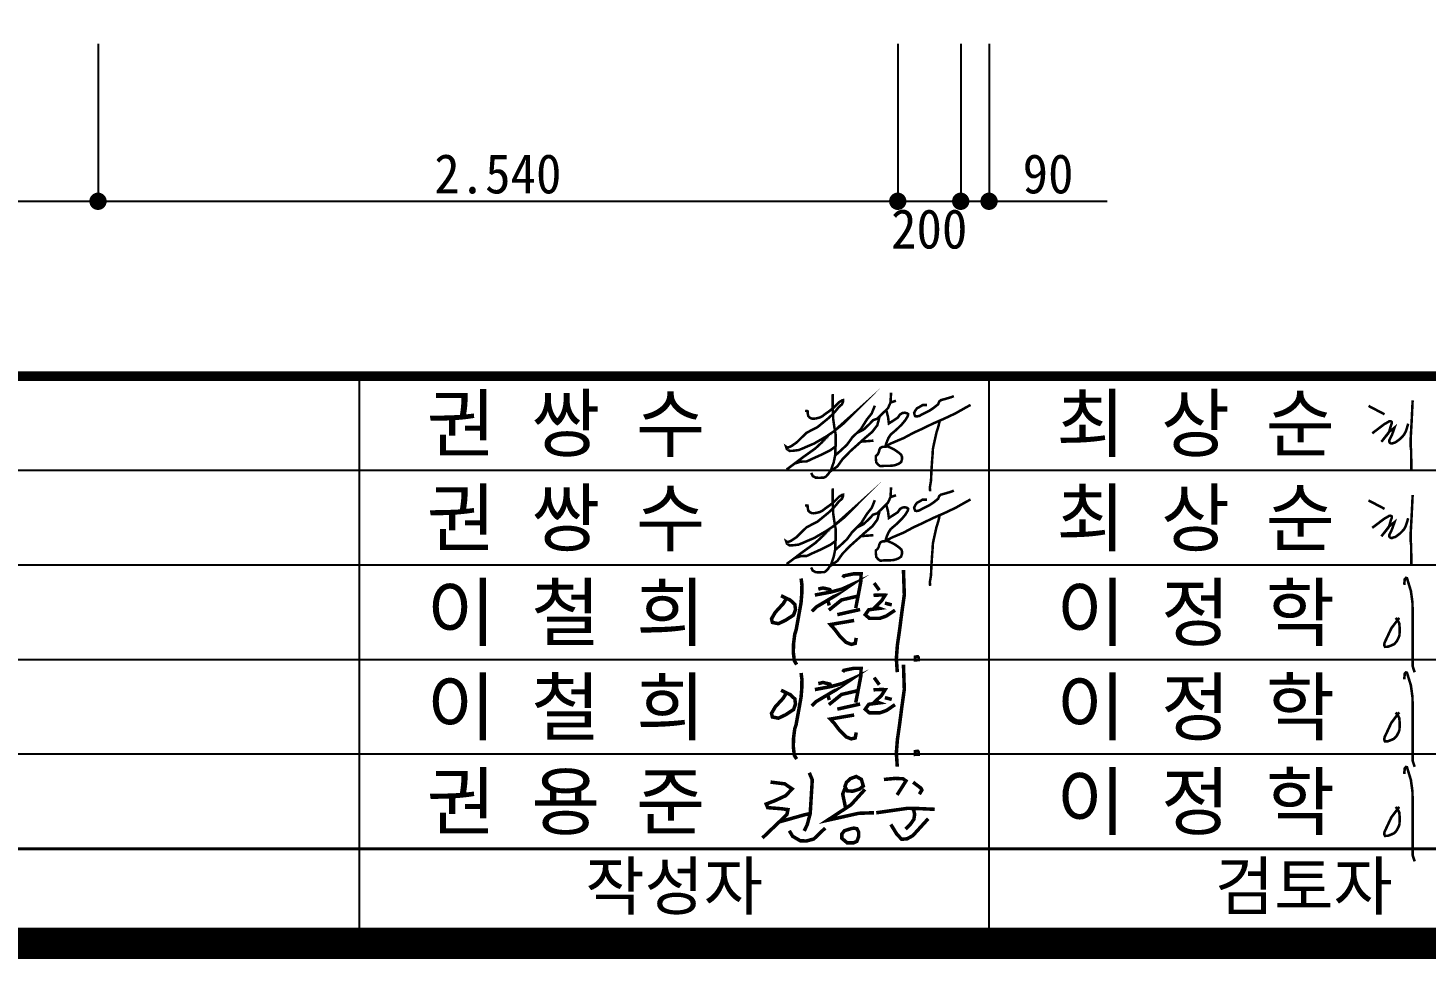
# Model space of a CAD drawing. Header units: millimetres. Extents: x 1330959 to 1373009, y -27555 to 2145.
# Drawn here: x 1353057 to 1357497, y -26605 to -23650 of the extents above; entities that cross this region are included whole.
import ezdxf
from ezdxf.enums import TextEntityAlignment as Align

# ---------------------------------------------------------------- set-up
doc = ezdxf.new("R2010")
doc.units = ezdxf.units.MM
for name, color, linetype in [('CS-DIML', 1, 'Continuous'), ('CS-DIMT', 3, 'Continuous'), ('CS-MISC', 3, 'Continuous'), ('CX-BORD', 3, 'Continuous'), ('CX-BORD-LIN1', 4, 'Continuous'), ('CX-BORD-LIN2', 3, 'Continuous'), ('CX-BORD-TEX2', 7, 'Continuous'), ('CX-BORD-TEX3', 6, 'Continuous')]:
    doc.layers.add(name, color=color, linetype=linetype)
doc.styles.add('A_STANDARD', font='DotumChe.ttf')
doc.styles.add('HY울L', font='DotumChe.ttf')
doc.styles.add('TB_TEXT', font='DotumChe.ttf')
doc.styles.add('TB_WMTXT', font='DotumChe.ttf')

# ---------------------------------------------------------------- blocks, each defined once
blk = doc.blocks.new('CXBLKA1-KHCA')
at = {"layer": 'CX-BORD-LIN1', "const_width": 0.4000000000001137}
blk.add_lwpolyline([(808.146075513037, 1279.539204905498), (648.9460755129918, 1279.539204905499), (648.9460755129918, 1390.33920490553), (808.146075513037, 1390.33920490553)], close=True, dxfattribs=at)
at = {"layer": 'CX-BORD-LIN1'}
for points, const_width in [([(808.146075513037, 1286.739204905501), (648.9460755129918, 1286.7392049055)], 0.1200000000000341), ([(760.5460755130235, 1280.739204905499), (702.9460755130071, 1280.739204905499)], 0.04000000000001137)]:
    blk.add_lwpolyline(points, dxfattribs=dict(at, const_width=const_width))
for points in [[(736.5460755130167, 1279.539204905499), (736.5460755130167, 1286.739204905501)], [(744.546075513019, 1279.539204905499), (744.546075513019, 1286.739204905501)]]:
    blk.add_lwpolyline(points, dxfattribs=at)
at = {"layer": 'CX-BORD-LIN2'}
blk.add_line((760.5460755130235, 1285.5392049055), (702.9460755130071, 1285.5392049055), dxfattribs=at)
for points in [[(760.5460755130235, 1284.3392049055), (702.9460755130071, 1284.3392049055)], [(760.5460755130235, 1283.1392049055), (702.9460755130071, 1283.1392049055)], [(760.5460755130235, 1281.9392049055), (702.9460755130071, 1281.9392049055)]]:
    blk.add_lwpolyline(points, dxfattribs=at)
at = {"layer": 'CX-BORD-TEX2'}
for points, const_width in [([(742.2093837425256, 1286.300092604505), (742.2405967252181, 1286.295385335075), (742.2435398848725, 1286.259517444339), (742.2505879777393, 1286.230697938414), (742.2676660489085, 1286.213045678051), (742.2923730997279, 1286.200701615129), (742.3200620359826, 1286.198347980416), (742.3494936325613, 1286.202466841167), (742.3906978677752, 1286.212457269372), (742.4254348968968, 1286.227755895019), (742.4672200188853, 1286.260694261696), (742.5113674137622, 1286.291278993657), (742.566125673716, 1286.333619379861), (742.6429576310995, 1286.409549138088), (742.6786240790677, 1286.431307739868), (742.6931462484351, 1286.434788114606), (742.6934560547086, 1286.421179598993), (742.6773461281581, 1286.381142770171), (742.6634822971359, 1286.369937966607), (742.6345541357613, 1286.343847675405), (742.607872069915, 1286.309807607373), (742.5686815755178, 1286.26443754244), (742.5061781585708, 1286.2057594259), (742.3684692672043, 1286.093298252257), (742.227081426259, 1286.019884880081), (742.1004481093926, 1285.895830803533), (742.0319809215578, 1285.848933379904), (741.9869815594136, 1285.830680191527), (741.9680446505602, 1285.84306181245), (741.9780359030815, 1285.813303356504), (742.013624899479, 1285.789616777351), (742.0559134566718, 1285.791857738064), (742.1273625299507, 1285.800496078242), (742.1798746943762, 1285.821616194009), (742.2321157783006, 1285.844989789823), (742.3253287427358, 1285.884363093965), (742.3596397882237, 1285.904519221045), (742.4847627994776, 1285.977068759202), (742.5720507188145, 1286.036748422428), (742.7043767260764, 1286.143262912616), (742.8054897506456, 1286.245182807378), (742.5720507188145, 1286.036748422428), (742.3385729612023, 1285.82071480199), (742.1813849999887, 1285.708691805022), (742.0766317516301, 1285.629732368065), (741.9746280340039, 1285.553527184499), (742.0766317516301, 1285.629732368065), (742.1558647076916, 1285.65425774257), (742.2280108450967, 1285.65554723393), (742.3034099484471, 1285.690939389991), (742.432250635052, 1285.748866346514), (742.5308077578197, 1285.799068874212), (742.5965254149222, 1285.846704938523), (742.5903680151034, 1285.731401876155), (742.6550788017977, 1285.787964225317), (742.7417083827893, 1285.868764004311), (742.8087427165822, 1285.961106608874), (742.9196533647508, 1286.069599153771), (742.994742661819, 1286.18964704357), (743.054961257448, 1286.265088547786), (743.0953909769652, 1286.36436686316)], 0.032), ([(742.5608589669541, 1286.513146623551), (742.558574145645, 1286.376297788071), (742.5665903831306, 1286.192676722299), (742.5794086179635, 1286.101473377091), (742.5978033658231, 1285.996736632274), (742.5965254149222, 1285.846704938523), (742.5903680151034, 1285.731401876155), (742.5729414118713, 1285.646145214402), (742.5409539134821, 1285.553414510498), (742.5025379347816, 1285.494248139949), (742.4713249520978, 1285.461472524608), (742.4521556885328, 1285.451694925074), (742.3943768173453, 1285.44832722434), (742.3438783937452, 1285.45000481504), (742.3063143823206, 1285.470749350799), (742.2866804093323, 1285.511086643628)], 0.032), ([(742.8641980406666, 1286.015352881323), (742.9522217499148, 1286.060309808245), (743.0297894972141, 1286.133572948419), (743.0720780544068, 1286.180069753374), (743.1240480578473, 1286.197045969721), (743.1896495375896, 1286.260819455033), (743.2623378359884, 1286.332555236507), (743.2943253343776, 1286.403815283303), (743.3014508788151, 1286.52869563587), (743.2943253343776, 1286.403815283303), (743.3643802794043, 1286.426838337776)], 0.032), ([(743.7577180773919, 1286.371890982648), (743.7025338338045, 1286.371890982648), (743.677129718859, 1286.35620425766), (743.6302327932497, 1286.330489546464), (743.6104826429187, 1286.303848404583), (743.5944114421492, 1286.27078484457), (743.6008399224604, 1286.24689795608), (743.6081978216008, 1286.230835651083), (743.6270185531027, 1286.227154967007), (743.6587349709906, 1286.233589904472), (743.7060966060233, 1286.259304615668), (743.7851359331542, 1286.29787668246), (743.8329622775925, 1286.329563115779), (743.8701777569539, 1286.358495295706), (743.8996480793223, 1286.382131797524), (743.913434458774, 1286.417486395584), (743.9350434467892, 1286.434938346611), (743.9943326235891, 1286.45101317094), (744.0669434704175, 1286.47259650205), (744.0991245977286, 1286.485453857648)], 0.032), ([(743.2397108590359, 1286.310224766406), (743.2627250938411, 1286.222848316253), (743.2737232167708, 1286.138255179181), (743.3225951574158, 1286.169891535164), (743.3880030082362, 1286.212532385373), (743.4148399772237, 1286.252418982193), (743.4451235410696, 1286.270296590559), (743.4772272168191, 1286.274878666655), (743.5061941039746, 1286.267166757162), (743.5187412583062, 1286.256562881612), (743.5144039703908, 1286.232463164449), (743.4810997953111, 1286.177991543996), (743.4335058055844, 1286.12144171417), (743.3660067623682, 1286.056604085503), (743.2976557518848, 1285.99867712898), (743.2679530748135, 1285.953332102715), (743.2509137294253, 1285.913094964554), (743.2344552708117, 1285.868138037631), (743.2318219174308, 1285.843587624461), (743.1897269891601, 1285.840620542398), (743.1642454226528, 1285.826598888777), (743.1531698481439, 1285.804940441666), (743.1451148848687, 1285.772227422993), (743.1323353758341, 1285.747589374487), (743.1083253891495, 1285.725067093359), (743.1079768570778, 1285.693017599367), (743.1133210154102, 1285.643954331025), (743.1377182599388, 1285.614571455088), (743.1654459219831, 1285.595880090036), (743.2178806348381, 1285.600762630137), (743.2754271513139, 1285.599711006115), (743.3363815368674, 1285.605156916227), (743.3627537964317, 1285.61238057171), (743.4014408556247, 1285.628517992708), (743.4286650824562, 1285.647635015101), (743.4392759475418, 1285.67992237643), (743.4397019311754, 1285.715176819821), (743.4303690169993, 1285.740666183013), (743.3997369210815, 1285.767006860887), (743.3517169477125, 1285.801409989594), (743.3151210809153, 1285.820101354643), (743.2819718089767, 1285.836238775643), (743.2521916803261, 1285.847819159213), (743.2325023381695, 1285.849931099057)], 0.032), ([(743.2325023381695, 1285.849931099057), (743.3103190835766, 1285.889107921396), (743.4623952411695, 1285.953382180048), (743.5863952046636, 1286.019997554083), (743.7039279620568, 1286.073755572522), (743.8297480374456, 1286.135425809788), (743.9719491198686, 1286.197108566389), (744.120694859963, 1286.267204315162), (744.2413644059413, 1286.335434683233), (744.3115355283194, 1286.373756363353)], 0.032), ([(749.3669129958175, 1286.361607274862), (749.570997882634, 1286.254598270996)], 0.032), ([(749.927952805639, 1286.430620101281), (749.9148344459823, 1286.158747123195), (749.9027810454095, 1285.94245998625), (749.9037975972674, 1285.837391479092), (749.9089287637721, 1285.795154377389), (749.9117363831824, 1285.530777350291)], 0.032), ([(742.5217459241319, 1285.523831325223), (742.6195672569794, 1285.59358905199), (742.6879182674628, 1285.688898738616), (742.7881018731857, 1285.790555727371), (742.8771324528466, 1285.869965860335), (742.9593472943523, 1285.944543530534), (743.0641392684918, 1286.033618589031), (743.1265265080872, 1286.11600832339), (743.1568487977185, 1286.228932712377)], 0.032), ([(743.9195479175862, 1286.174378425726), (743.9037530125349, 1286.103914647142), (743.8776131076736, 1286.020460769428), (743.8594507145169, 1285.938446615075), (743.841985385495, 1285.85934946545), (743.8321877618957, 1285.811375379131), (743.8281215544729, 1285.729974672125), (743.82405534705, 1285.68521805454), (743.8142577234507, 1285.538403829523), (743.8087973877756, 1285.410681588231), (743.794159041048, 1285.324924153138), (743.7978379906269, 1285.27657448681)], 0.032), ([(749.4141100462507, 1286.013319414373), (749.493207462066, 1286.072801898096), (749.5629622822557, 1286.126337698361), (749.6301515191876, 1286.165413668332), (749.6430762499181, 1286.167213322533), (749.656823903591, 1286.163457522458), (749.6639397665745, 1286.155523394793), (749.6639397665745, 1286.143833467053), (749.6501437056754, 1286.106259817115), (749.6290381528665, 1286.032020168922), (749.6195503355516, 1286.015228612745), (749.530771473495, 1285.905527952159), (749.6290381528665, 1286.032020168922), (749.6983573079665, 1286.086604463379), (749.66737667999, 1285.998437056567), (749.6447705030073, 1285.95119222143), (749.6368317170923, 1285.936748040299), (749.6313132927348, 1285.923743582532), (749.6313132927348, 1285.904948932979), (749.6393973003501, 1285.890989876027), (749.6544519492595, 1285.883478275873), (749.663697730422, 1285.883478275873), (749.6891599340411, 1285.892445248557), (749.7085712337607, 1285.898219791174), (749.7377607941849, 1285.919033183269), (749.7661274316774, 1285.940441243708), (749.7968176162753, 1285.9707849785), (749.8199562727891, 1285.997967581556), (749.8402389026774, 1286.035744670666), (749.8566489540603, 1286.085587267525), (749.8711711234168, 1286.135492461051)], 0.032), ([(742.9182398735994, 1285.907254695435), (743.0778869221538, 1285.920293581369)], 0.032), ([(742.2093837425256, 1285.100092604506), (742.2405967252181, 1285.095385335075), (742.2435398848725, 1285.059517444339), (742.2505879777393, 1285.030697938414), (742.2676660489085, 1285.013045678051), (742.2923730997279, 1285.000701615129), (742.3200620359826, 1284.998347980416), (742.3494936325613, 1285.002466841167), (742.3906978677752, 1285.012457269372), (742.4254348968968, 1285.027755895019), (742.4672200188853, 1285.060694261696), (742.5113674137622, 1285.091278993657), (742.566125673716, 1285.133619379861), (742.6429576310995, 1285.209549138088), (742.6786240790677, 1285.231307739868), (742.6931462484351, 1285.234788114606), (742.6934560547086, 1285.221179598994), (742.6773461281581, 1285.181142770171), (742.6634822971359, 1285.169937966607), (742.6345541357613, 1285.143847675405), (742.607872069915, 1285.109807607373), (742.5686815755178, 1285.06443754244), (742.5061781585708, 1285.0057594259), (742.3684692672043, 1284.893298252257), (742.227081426259, 1284.819884880081), (742.1004481093926, 1284.695830803533), (742.0319809215578, 1284.648933379904), (741.9869815594136, 1284.630680191527), (741.9680446505602, 1284.64306181245), (741.9780359030815, 1284.613303356504), (742.013624899479, 1284.589616777351), (742.0559134566718, 1284.591857738064), (742.1273625299507, 1284.600496078242), (742.1798746943762, 1284.621616194009), (742.2321157783006, 1284.644989789823), (742.3253287427358, 1284.684363093965), (742.3596397882237, 1284.704519221045), (742.4847627994776, 1284.777068759202), (742.5720507188145, 1284.836748422428), (742.7043767260764, 1284.943262912616), (742.8054897506456, 1285.045182807378), (742.5720507188145, 1284.836748422428), (742.3385729612023, 1284.62071480199), (742.1813849999887, 1284.508691805022), (742.0766317516301, 1284.429732368065), (741.9746280340039, 1284.3535271845), (742.0766317516301, 1284.429732368065), (742.1558647076916, 1284.45425774257), (742.2280108450967, 1284.45554723393), (742.3034099484471, 1284.490939389991), (742.432250635052, 1284.548866346514), (742.5308077578197, 1284.599068874212), (742.5965254149222, 1284.646704938523), (742.5903680151034, 1284.531401876155), (742.6550788017977, 1284.587964225317), (742.7417083827893, 1284.668764004311), (742.8087427165822, 1284.761106608874), (742.9196533647508, 1284.869599153771), (742.994742661819, 1284.98964704357), (743.054961257448, 1285.065088547786), (743.0953909769652, 1285.16436686316)], 0.032), ([(742.5608589669541, 1285.313146623551), (742.558574145645, 1285.176297788071), (742.5665903831306, 1284.992676722298), (742.5794086179635, 1284.901473377091), (742.5978033658231, 1284.796736632274), (742.5965254149222, 1284.646704938523), (742.5903680151034, 1284.531401876155), (742.5729414118713, 1284.446145214403), (742.5409539134821, 1284.353414510498), (742.5025379347816, 1284.294248139949), (742.4713249520978, 1284.261472524608), (742.4521556885328, 1284.251694925074), (742.3943768173453, 1284.24832722434), (742.3438783937452, 1284.25000481504), (742.3063143823206, 1284.270749350799), (742.2866804093323, 1284.311086643628)], 0.032), ([(742.8641980406666, 1284.815352881323), (742.9522217499148, 1284.860309808245), (743.0297894972141, 1284.933572948418), (743.0720780544068, 1284.980069753374), (743.1240480578473, 1284.997045969721), (743.1896495375896, 1285.060819455033), (743.2623378359884, 1285.132555236507), (743.2943253343776, 1285.203815283303), (743.3014508788151, 1285.32869563587), (743.2943253343776, 1285.203815283303), (743.3643802794043, 1285.226838337776)], 0.032), ([(743.7577180773919, 1285.171890982648), (743.7025338338045, 1285.171890982648), (743.677129718859, 1285.15620425766), (743.6302327932497, 1285.130489546464), (743.6104826429187, 1285.103848404583), (743.5944114421492, 1285.07078484457), (743.6008399224604, 1285.04689795608), (743.6081978216008, 1285.030835651083), (743.6270185531027, 1285.027154967007), (743.6587349709906, 1285.033589904472), (743.7060966060233, 1285.059304615668), (743.7851359331542, 1285.09787668246), (743.8329622775925, 1285.129563115779), (743.8701777569539, 1285.158495295706), (743.8996480793223, 1285.182131797524), (743.913434458774, 1285.217486395585), (743.9350434467892, 1285.234938346611), (743.9943326235891, 1285.25101317094), (744.0669434704175, 1285.27259650205), (744.0991245977286, 1285.285453857648)], 0.032), ([(743.2397108590359, 1285.110224766406), (743.2627250938411, 1285.022848316253), (743.2737232167708, 1284.938255179181), (743.3225951574158, 1284.969891535164), (743.3880030082362, 1285.012532385373), (743.4148399772237, 1285.052418982193), (743.4451235410696, 1285.070296590559), (743.4772272168191, 1285.074878666655), (743.5061941039746, 1285.067166757162), (743.5187412583062, 1285.056562881612), (743.5144039703908, 1285.032463164449), (743.4810997953111, 1284.977991543996), (743.4335058055844, 1284.92144171417), (743.3660067623682, 1284.856604085503), (743.2976557518848, 1284.79867712898), (743.2679530748135, 1284.753332102715), (743.2509137294253, 1284.713094964555), (743.2344552708117, 1284.668138037631), (743.2318219174308, 1284.643587624461), (743.1897269891601, 1284.640620542398), (743.1642454226528, 1284.626598888777), (743.1531698481439, 1284.604940441666), (743.1451148848687, 1284.572227422993), (743.1323353758341, 1284.547589374487), (743.1083253891495, 1284.525067093359), (743.1079768570778, 1284.493017599367), (743.1133210154102, 1284.443954331025), (743.1377182599388, 1284.414571455088), (743.1654459219831, 1284.395880090037), (743.2178806348381, 1284.400762630137), (743.2754271513139, 1284.399711006115), (743.3363815368674, 1284.405156916227), (743.3627537964317, 1284.41238057171), (743.4014408556247, 1284.428517992708), (743.4286650824562, 1284.447635015101), (743.4392759475418, 1284.47992237643), (743.4397019311754, 1284.515176819821), (743.4303690169993, 1284.540666183013), (743.3997369210815, 1284.567006860887), (743.3517169477125, 1284.601409989594), (743.3151210809153, 1284.620101354643), (743.2819718089767, 1284.636238775643), (743.2521916803261, 1284.647819159213), (743.2325023381695, 1284.649931099057)], 0.032), ([(743.2325023381695, 1284.649931099057), (743.3103190835766, 1284.689107921396), (743.4623952411695, 1284.753382180048), (743.5863952046636, 1284.819997554083), (743.7039279620568, 1284.873755572522), (743.8297480374456, 1284.935425809789), (743.9719491198686, 1284.997108566389), (744.120694859963, 1285.067204315162), (744.2413644059413, 1285.135434683233), (744.3115355283194, 1285.173756363353)], 0.032), ([(749.3669129958175, 1285.161607274862), (749.570997882634, 1285.054598270996)], 0.032), ([(749.927952805639, 1285.230620101281), (749.9148344459823, 1284.958747123195), (749.9027810454095, 1284.74245998625), (749.9037975972674, 1284.637391479092), (749.9089287637721, 1284.595154377389), (749.9117363831824, 1284.330777350291)], 0.032), ([(742.5217459241319, 1284.323831325223), (742.6195672569794, 1284.39358905199), (742.6879182674628, 1284.488898738616), (742.7881018731857, 1284.590555727371), (742.8771324528466, 1284.669965860335), (742.9593472943523, 1284.744543530535), (743.0641392684918, 1284.833618589031), (743.1265265080872, 1284.91600832339), (743.1568487977185, 1285.028932712377)], 0.032), ([(743.9195479175862, 1284.974378425726), (743.9037530125349, 1284.903914647142), (743.8776131076736, 1284.820460769428), (743.8594507145169, 1284.738446615075), (743.841985385495, 1284.65934946545), (743.8321877618957, 1284.611375379131), (743.8281215544729, 1284.529974672125), (743.82405534705, 1284.485218054539), (743.8142577234507, 1284.338403829523), (743.8087973877756, 1284.210681588231), (743.794159041048, 1284.124924153138), (743.7978379906269, 1284.07657448681)], 0.032), ([(749.4141100462507, 1284.813319414373), (749.493207462066, 1284.872801898096), (749.5629622822557, 1284.926337698361), (749.6301515191876, 1284.965413668332), (749.6430762499181, 1284.967213322533), (749.656823903591, 1284.963457522457), (749.6639397665745, 1284.955523394793), (749.6639397665745, 1284.943833467053), (749.6501437056754, 1284.906259817115), (749.6290381528665, 1284.832020168922), (749.6195503355516, 1284.815228612744), (749.530771473495, 1284.705527952159), (749.6290381528665, 1284.832020168922), (749.6983573079665, 1284.886604463379), (749.66737667999, 1284.798437056567), (749.6447705030073, 1284.75119222143), (749.6368317170923, 1284.736748040299), (749.6313132927348, 1284.723743582532), (749.6313132927348, 1284.704948932979), (749.6393973003501, 1284.690989876027), (749.6544519492595, 1284.683478275873), (749.663697730422, 1284.683478275873), (749.6891599340411, 1284.692445248557), (749.7085712337607, 1284.698219791174), (749.7377607941849, 1284.719033183269), (749.7661274316774, 1284.740441243708), (749.7968176162753, 1284.770784978499), (749.8199562727891, 1284.797967581556), (749.8402389026774, 1284.835744670666), (749.8566489540603, 1284.885587267525), (749.8711711234168, 1284.935492461051)], 0.032), ([(742.9182398735994, 1284.707254695435), (743.0778869221538, 1284.72029358137)], 0.032), ([(742.1585877978933, 1284.170568954356), (742.169024074553, 1284.088897878575), (742.1681545195207, 1283.988981104063), (742.1576965847989, 1283.860971457695), (742.1342153663828, 1283.731514193595), (742.0947769030997, 1283.514081032057), (742.0776296383581, 1283.462184309389), (742.0628452632827, 1283.345759595295), (742.0593663966446, 1283.235416780778), (742.0724116616556, 1283.125942717112), (742.1019807350609, 1283.077287649218)], 0.04456783779820025), ([(742.3331129881852, 1283.959987171908), (742.5387003651517, 1283.99849771678), (742.6816251497622, 1284.037307284948), (742.7942661449168, 1284.088954774097), (742.5984051773794, 1283.955427163177), (742.352257098844, 1283.809245962468), (742.2944452658983, 1283.752832636671)], 0.04456783779820025), ([(742.5112541050906, 1283.767986797514), (742.6725297334274, 1283.89795740854), (742.8824955947473, 1283.947039064124), (742.9164968127798, 1284.127492093332), (742.9209477061769, 1284.229022280673), (742.8245124368325, 1284.229022280673), (742.7013721303598, 1284.203825030452), (742.6880194501682, 1284.182333197629)], 0.04456783779820025), ([(743.4589158674818, 1284.276962807749), (743.4696275571107, 1283.962341256303), (743.4374924882237, 1283.733330988605), (743.4095881763112, 1283.516618391877), (743.3817378479267, 1283.323992939081), (743.3685497043565, 1283.151985676785), (743.3805550591301, 1282.981076935718)], 0.04456783779820025), ([(749.8214840679686, 1284.089304132364), (749.8245752685269, 1284.129461103492), (749.8276664690852, 1284.161123326464), (749.8422679571396, 1284.177651885497), (749.8559612424284, 1284.173850871197), (749.9056307097625, 1284.012432919345), (749.9263195214563, 1283.859971318062), (749.9292574627981, 1283.31403434349), (749.9282910782929, 1283.056225515765), (749.9534135277579, 1282.978979389355)], 0.03275736078167719), ([(742.3768002088142, 1284.036152511812), (742.4376199263602, 1284.049845152849), (742.5241377427723, 1284.029306126932), (742.5387003651517, 1283.99849771678)], 0.04456783779820025), ([(743.0864860936994, 1284.112261857255), (743.1519471016364, 1284.021273431806)], 0.04456783779820025), ([(741.9035893300543, 1283.951470864847), (742.0206883302085, 1283.895400456855), (742.0788702897386, 1283.84120927448), (742.0871850460725, 1283.775447834241), (742.0629338350592, 1283.706225163946), (741.9638501402951, 1283.641155866741), (741.8701893656873, 1283.596665499552), (741.7939710892142, 1283.611894577123), (741.7821920127019, 1283.657581423667), (741.8300016999947, 1283.739956356265), (741.930510947804, 1283.849484612272), (741.9811358599204, 1283.931996506035)], 0.04456783779820025), ([(742.4965494766702, 1283.894937604545), (742.5162820080538, 1283.828050318586)], 0.04456783779820025), ([(742.8824955947473, 1283.947039064124), (742.8522884166455, 1283.794115744085)], 0.04456783779820025), ([(743.0779974263589, 1283.95698664111), (743.188531770902, 1283.961384201541), (743.2261915851628, 1283.958452537495), (743.1807064221216, 1283.886625416765), (743.101969345347, 1283.810016883916), (743.154325609416, 1283.790881967392), (743.0181652517956, 1283.77328606186), (742.9734562231902, 1283.710347257372), (743.0249393764257, 1283.665004229693), (743.1563575882013, 1283.6636507084), (743.2403569275665, 1283.693428176847), (743.351452765452, 1283.767871976687)], 0.04456783779820025), ([(743.2228161600156, 1283.857901673977), (743.3103919889259, 1283.834967114892)], 0.04456783779820025), ([(742.8325802266071, 1283.637096203923), (742.5299892986061, 1283.585533285718), (742.5836256511238, 1283.526893182475), (742.6483945708366, 1283.44095494256), (742.7303674267458, 1283.359060918716), (742.7961481335404, 1283.333784890081), (742.845736367966, 1283.34591740957), (742.858892509325, 1283.415679042647)], 0.04456783779820025), ([(742.6181039930327, 1283.711161429714), (742.7801686859914, 1283.747409669619), (742.908258429639, 1283.776058894026)], 0.04456783779820025), ([(749.7576915746102, 1283.670992021738), (749.6568238319538, 1283.537583603253), (749.5915500693455, 1283.398018268814), (749.5707832089764, 1283.354536962151), (749.5671470867588, 1283.322606912226), (749.5768818851506, 1283.302178234053), (749.6129004026892, 1283.303637425351), (749.6537863194236, 1283.318715772383), (749.6927252764797, 1283.336712502011), (749.7248498746615, 1283.371246880825), (749.7501601139691, 1283.419886738568), (749.7603816522804, 1283.450043432632), (749.7633326017346, 1283.515909019815), (749.7608989021368, 1283.568926451452), (749.7584652025388, 1283.598110388269), (749.7361304940877, 1283.642475178021), (749.7117384067692, 1283.66912466039)], 0.03275736078167719), ([(743.6389205474952, 1283.176461563875), (743.6107964224148, 1283.17226004842), (743.6107964224148, 1283.137335337373), (743.6460176035295, 1283.139173500384), (743.6454919914543, 1283.168321256404), (743.6389205474952, 1283.176461563875)], 0.04456783779820025), ([(742.1585877978933, 1282.970568954357), (742.169024074553, 1282.888897878576), (742.1681545195207, 1282.788981104063), (742.1576965847989, 1282.660971457695), (742.1342153663828, 1282.531514193595), (742.0947769030997, 1282.314081032057), (742.0776296383581, 1282.262184309389), (742.0628452632827, 1282.145759595295), (742.0593663966446, 1282.035416780777), (742.0724116616556, 1281.925942717112), (742.1019807350609, 1281.877287649218)], 0.04456783779820025), ([(742.3331129881852, 1282.759987171908), (742.5387003651517, 1282.79849771678), (742.6816251497622, 1282.837307284948), (742.7942661449168, 1282.888954774097), (742.5984051773794, 1282.755427163177), (742.352257098844, 1282.609245962469), (742.2944452658983, 1282.552832636671)], 0.04456783779820025), ([(742.5112541050906, 1282.567986797514), (742.6725297334274, 1282.69795740854), (742.8824955947473, 1282.747039064124), (742.9164968127798, 1282.927492093332), (742.9209477061769, 1283.029022280673), (742.8245124368325, 1283.029022280673), (742.7013721303598, 1283.003825030452), (742.6880194501682, 1282.982333197629)], 0.04456783779820025), ([(743.4589158674818, 1283.076962807749), (743.4696275571107, 1282.762341256303), (743.4374924882237, 1282.533330988605), (743.4095881763112, 1282.316618391877), (743.3817378479267, 1282.123992939081), (743.3685497043565, 1281.951985676785), (743.3805550591301, 1281.781076935718)], 0.04456783779820025), ([(749.8214840679686, 1282.889304132364), (749.8245752685269, 1282.929461103492), (749.8276664690852, 1282.961123326464), (749.8422679571396, 1282.977651885497), (749.8559612424284, 1282.973850871197), (749.9056307097625, 1282.812432919345), (749.9263195214563, 1282.659971318062), (749.9292574627981, 1282.11403434349), (749.9282910782929, 1281.856225515765), (749.9534135277579, 1281.778979389355)], 0.03275736078167719), ([(741.9035893300543, 1282.751470864847), (742.0206883302085, 1282.695400456855), (742.0788702897386, 1282.641209274479), (742.0871850460725, 1282.575447834241), (742.0629338350592, 1282.506225163947), (741.9638501402951, 1282.441155866741), (741.8701893656873, 1282.396665499552), (741.7939710892142, 1282.411894577123), (741.7821920127019, 1282.457581423668), (741.8300016999947, 1282.539956356266), (741.930510947804, 1282.649484612272), (741.9811358599204, 1282.731996506036)], 0.04456783779820025), ([(742.3768002088142, 1282.836152511812), (742.4376199263602, 1282.849845152849), (742.5241377427723, 1282.829306126932), (742.5387003651517, 1282.79849771678)], 0.04456783779820025), ([(742.8824955947473, 1282.747039064124), (742.8522884166455, 1282.594115744085)], 0.04456783779820025), ([(743.0779974263589, 1282.75698664111), (743.188531770902, 1282.761384201541), (743.2261915851628, 1282.758452537495), (743.1807064221216, 1282.686625416765), (743.101969345347, 1282.610016883916), (743.154325609416, 1282.590881967392), (743.0181652517956, 1282.57328606186), (742.9734562231902, 1282.510347257372), (743.0249393764257, 1282.465004229693), (743.1563575882013, 1282.4636507084), (743.2403569275665, 1282.493428176847), (743.351452765452, 1282.567871976687)], 0.04456783779820025), ([(743.0864860936994, 1282.912261857255), (743.1519471016364, 1282.821273431806)], 0.04456783779820025), ([(742.4965494766702, 1282.694937604545), (742.5162820080538, 1282.628050318586)], 0.04456783779820025), ([(742.6181039930327, 1282.511161429714), (742.7801686859914, 1282.547409669619), (742.908258429639, 1282.576058894026)], 0.04456783779820025), ([(743.2228161600156, 1282.657901673977), (743.3103919889259, 1282.634967114892)], 0.04456783779820025), ([(742.8325802266071, 1282.437096203923), (742.5299892986061, 1282.385533285718), (742.5836256511238, 1282.326893182475), (742.6483945708366, 1282.24095494256), (742.7303674267458, 1282.159060918716), (742.7961481335404, 1282.133784890081), (742.845736367966, 1282.14591740957), (742.858892509325, 1282.215679042647)], 0.04456783779820025), ([(749.7576915746102, 1282.470992021738), (749.6568238319538, 1282.337583603253), (749.5915500693455, 1282.198018268814), (749.5707832089764, 1282.154536962151), (749.5671470867588, 1282.122606912226), (749.5768818851506, 1282.102178234053), (749.6129004026892, 1282.103637425352), (749.6537863194236, 1282.118715772383), (749.6927252764797, 1282.136712502012), (749.7248498746615, 1282.171246880825), (749.7501601139691, 1282.219886738568), (749.7603816522804, 1282.250043432632), (749.7633326017346, 1282.315909019815), (749.7608989021368, 1282.368926451452), (749.7584652025388, 1282.398110388269), (749.7361304940877, 1282.442475178021), (749.7117384067692, 1282.46912466039)], 0.03275736078167719), ([(743.6389205474952, 1281.976461563875), (743.6107964224148, 1281.97226004842), (743.6107964224148, 1281.937335337373), (743.6460176035295, 1281.939173500384), (743.6454919914543, 1281.968321256404), (743.6389205474952, 1281.976461563875)], 0.04456783779820025), ([(742.2627294273609, 1281.70388936258), (742.3004051687817, 1281.613143933359), (742.2742904778696, 1281.186248047785), (742.2366317909934, 1281.046078850865), (742.1979900544261, 1280.96498735437)], 0.04456783779820025), ([(749.8214840679686, 1281.689304132364), (749.824575268527, 1281.729461103492), (749.8276664690852, 1281.761123326464), (749.8422679571396, 1281.777651885497), (749.8559612424285, 1281.773850871197), (749.9056307097625, 1281.612432919345), (749.9263195214563, 1281.459971318062), (749.9292574627981, 1280.914034343491), (749.9282910782929, 1280.656225515766), (749.9534135277579, 1280.578979389355)], 0.03275736078167719), ([(741.7700126943619, 1281.585225082075), (741.9506634402928, 1281.563021398782), (742.0443701180554, 1281.499306619217), (741.9632220207665, 1281.413388156359), (741.8221793283333, 1281.347742529918), (741.7149480749506, 1281.307196706259), (741.7342689432343, 1281.260858643623), (741.8994640886035, 1281.248032131299), (741.9912387760728, 1281.236447653346), (741.9786801955992, 1281.173698146394), (741.666646708701, 1280.875396783337)], 0.04456783779820025), ([(742.716700165822, 1281.508828128606), (742.6868106284527, 1281.434582526475), (742.7244941833493, 1281.252402063995)], 0.04456783779820025), ([(742.9489853152206, 1281.536136746609), (742.9242195422482, 1281.619769624907), (742.8593163813288, 1281.656465669901), (742.7841653698318, 1281.629157051898), (742.7346338238868, 1281.582220218594), (742.7158461514585, 1281.529309554403), (742.7440279818849, 1281.474692167572), (742.8149089215646, 1281.469571848829), (742.9011621197865, 1281.496880617656), (742.9489853152206, 1281.536136746609)], 0.04456783779820025), ([(743.2105328452462, 1281.619053060816), (743.3541700809396, 1281.632361153679), (743.4521474740872, 1281.627608241824), (743.4911483214419, 1281.600992056097), (743.3779508735178, 1281.422283294316)], 0.04456783779820025), ([(743.5815161698769, 1281.58388169408), (743.6804450778973, 1281.508785897929), (743.6928112316228, 1281.483120354902), (743.6604690576754, 1281.431789118025)], 0.04456783779820025), ([(742.9697293741863, 1281.493331401161), (742.7927051916824, 1281.29718577349), (742.4934149891933, 1281.10068779156), (742.8923989799373, 1281.189440988602), (743.0836924052417, 1281.196268180808)], 0.04456783779820025), ([(741.8803999212781, 1281.079743038937), (742.1999049901747, 1281.169836603468), (742.2742904778696, 1281.186248047785)], 0.04456783779820025), ([(743.1127411213857, 1281.195816915862), (743.5084567534675, 1281.252091102639), (743.6576109734342, 1281.249049287316), (743.8569905053472, 1281.239923690522)], 0.04456783779820025), ([(743.5830338634507, 1281.250570194977), (743.6012975108637, 1281.179086629935), (743.5906435690553, 1281.112165938702), (743.5480281236053, 1281.051328878116), (743.4856268321945, 1280.987450002206)], 0.04456783779820025), ([(749.7576915746102, 1281.270992021738), (749.656823831954, 1281.137583603253), (749.5915500693455, 1280.998018268814), (749.5707832089764, 1280.954536962151), (749.5671470867588, 1280.922606912227), (749.5768818851506, 1280.902178234054), (749.6129004026892, 1280.903637425352), (749.6537863194236, 1280.918715772384), (749.6927252764797, 1280.936712502012), (749.7248498746615, 1280.971246880825), (749.7501601139691, 1281.019886738568), (749.7603816522804, 1281.050043432632), (749.7633326017346, 1281.115909019815), (749.7608989021368, 1281.168926451453), (749.7584652025388, 1281.198110388269), (749.7361304940877, 1281.242475178022), (749.7117384067692, 1281.26912466039)], 0.03275736078167719), ([(742.0086447086078, 1280.967883473858), (742.0511507475455, 1280.897410881055), (742.1477554107478, 1280.840453763903), (742.2250392056665, 1280.837557644415), (742.3197118785755, 1280.862657447196), (742.383471097874, 1280.924441530711), (742.464618873379, 1281.001671635104)], 0.04456783779820025), ([(742.7918759546762, 1280.994204798967), (742.708078610871, 1280.967800520743), (742.6748618283931, 1280.92404501482), (742.6756167333278, 1280.871991030073), (742.7443153348715, 1280.813901678311), (742.8220731174154, 1280.813147257434), (742.8666141174813, 1280.832761898588), (742.8900168140244, 1280.893868783035), (742.8892619090898, 1280.951203563096), (742.867369022416, 1280.99345037809), (742.8288675836114, 1281.000994436036), (742.7918759546762, 1280.994204798967)], 0.04456783779820025), ([(743.2986498155832, 1281.047942731952), (743.3732270864584, 1280.926268610779), (743.4356283778692, 1280.859347919546), (743.5056395357764, 1280.865431550193), (743.5786947689957, 1280.906496660354), (743.7735085097244, 1281.120947053832)], 0.04456783779820025)]:
    blk.add_lwpolyline(points, dxfattribs=dict(at, const_width=const_width))
at = {"layer": 'CX-BORD-LIN1', "style": 'TB_TEXT'}
for tag, p in [('TR_RCON5', (717.406738274658, 1286.1392049055)), ('TR_RCON4', (717.406738274658, 1284.9392049055)), ('TR_RCON3', (717.406738274658, 1283.7392049055)), ('TR_RCON2', (717.406738274658, 1282.5392049055)), ('TR_RCON1', (717.406738274658, 1281.339204905499))]:
    blk.add_attdef(tag, text='', height=0.700000000000199, dxfattribs=at).set_placement(p, align=Align.MIDDLE_LEFT)
for tag, height, p in [('TR_DGN5', 0.700000000000199, (739.1697663565694, 1286.1392049055)), ('TR_CHK5', 0.700000000000199, (747.1697663565717, 1286.1392049055)), ('TR_RNUM5', 0.6000000000001705, (705.9670988366472, 1286.066517571373)), ('TR_RDAT5', 0.700000000000199, (712.4460755130099, 1286.1392049055)), ('TR_APP5', 0.700000000000199, (755.169766356574, 1286.139204905501)), ('TR_RDAT4', 0.700000000000199, (712.4460755130099, 1284.9392049055)), ('TR_DGN4', 0.700000000000199, (739.1697663565694, 1284.9392049055)), ('TR_CHK4', 0.700000000000199, (747.1697663565717, 1284.9392049055)), ('TR_APP4', 0.700000000000199, (755.169766356574, 1284.9392049055)), ('TR_RNUM4', 0.6000000000001705, (705.9670988366472, 1284.866517571373)), ('TR_RDAT3', 0.700000000000199, (712.4460755130099, 1283.7392049055)), ('TR_DGN3', 0.700000000000199, (739.1697663565694, 1283.7392049055)), ('TR_CHK3', 0.700000000000199, (747.1697663565717, 1283.7392049055)), ('TR_APP3', 0.700000000000199, (755.169766356574, 1283.7392049055)), ('TR_RNUM3', 0.6000000000001705, (705.9670988366472, 1283.666517571373)), ('TR_RDAT2', 0.700000000000199, (712.4460755130099, 1282.5392049055)), ('TR_DGN2', 0.700000000000199, (739.1697663565694, 1282.5392049055)), ('TR_CHK2', 0.700000000000199, (747.1697663565717, 1282.5392049055)), ('TR_APP2', 0.700000000000199, (755.169766356574, 1282.5392049055)), ('TR_RNUM2', 0.6000000000001705, (705.9670988366472, 1282.466517571372)), ('TR_RNUM1', 0.6000000000001705, (705.9670988366472, 1281.266517571372)), ('TR_RDAT1', 0.700000000000199, (712.4460755130099, 1281.339204905499)), ('TR_DGN1', 0.700000000000199, (739.1697663565694, 1281.339204905499)), ('TR_CHK1', 0.700000000000199, (747.1697663565717, 1281.339204905499)), ('TR_APP1', 0.700000000000199, (755.169766356574, 1281.339204905499))]:
    blk.add_attdef(tag, text='', height=height, dxfattribs=at).set_placement(p, align=Align.MIDDLE_CENTER)
at = {"layer": 'CX-BORD-LIN2', "style": 'TB_TEXT'}
blk.add_attdef('TD_VERSION', text='', height=0.6000000000001705, rotation=90, dxfattribs=at).set_placement((809.0460753941285, 1289.142184747926), align=Align.MIDDLE_CENTER)
at = {"layer": 'CX-BORD-TEX2', "style": 'TB_WMTXT'}
for tag, height, p in [('TB_CNAME', 1.000000000000284, (652.0150287904328, 1385.905687535114)), ('TB_CSCOP', 0.8000000000002273, (652.2729890236251, 1384.305687535113))]:
    blk.add_attdef(tag, text='', height=height, dxfattribs=at).set_placement(p, align=Align.BOTTOM_LEFT)
at = {"layer": 'CX-BORD-TEX2', "style": 'HY울L'}
for tag, height, p in [('TB_MTITIL', 2.000000000000568, (728.5460755130143, 1386.204487617653)), ('TB_STITL', 1.400000000000398, (728.5460755130143, 1383.204487617652))]:
    blk.add_attdef(tag, text='', height=height, dxfattribs=at).set_placement(p, align=Align.MIDDLE_CENTER)
at = {"layer": 'CX-BORD-TEX3', "style": 'TB_TEXT'}
for s, p in [('작성자', (740.5460755130179, 1280.271604905499)), ('검토자', (748.5460755130201, 1280.271604905499))]:
    blk.add_text(s, height=0.6000000000001705, dxfattribs=at).set_placement(p, align=Align.MIDDLE)
for tag, height, p in [('TD_LNDST', 0.900000000000256, (691.946075513004, 1285.8392049055)), ('TD_DSECT', 0.900000000000256, (770.0460755130262, 1285.839204905501)), ('TD_DDIST', 0.900000000000256, (779.846075513029, 1285.839204905501)), ('TD_DNAME_TOP', 0.900000000000256, (799.9460755130347, 1285.130607170454)), ('TD_DCOMP', 0.900000000000256, (691.946075513004, 1284.056713779686)), ('TD_CSECT', 0.900000000000256, (770.0460755130262, 1284.0392049055)), ('TD_CDIST', 0.900000000000256, (779.846075513029, 1284.0392049055)), ('TD_DNAME_MAIN', 0.900000000000256, (799.9460755130347, 1283.83382407401)), ('TD_DNAME_BOT', 0.6000000000001705, (799.9460755130347, 1282.588993514419)), ('TD_CCOMP', 0.900000000000256, (691.946075513004, 1282.257751498446)), ('TD_HSCAL', 0.900000000000256, (773.1228972721381, 1282.288881444349)), ('TD_VSCAL', 0.900000000000256, (780.3183676578603, 1282.288881444349)), ('TD_CNAME', 1.000000000000284, (661.9460755129954, 1281.058332968857)), ('TD_FIELD', 0.900000000000256, (684.946075513002, 1280.564208962735)), ('TD_CSTEP', 0.900000000000256, (699.0948755130061, 1280.564208962735)), ('TD_DWGNO', 0.900000000000256, (799.9460755130347, 1280.53953958196)), ('TD_DWGCODE', 0.900000000000256, (776.3460755130279, 1280.497365653839))]:
    blk.add_attdef(tag, text='', height=height, dxfattribs=at).set_placement(p, align=Align.MIDDLE_CENTER)

msp = doc.modelspace()

# ---------------------------------------------------------------- linework, layer by layer
at = {"layer": 'CS-DIML'}
for p, q in [((1353279.090339312, -23699.59565130193), (1353279.090339312, -24224.59565130193)), ((1355819.090339312, -23699.59565130193), (1355819.090339312, -24224.59565130193)), ((1356019.090339312, -23699.59565130193), (1356019.090339312, -24224.59565130193)), ((1356109.090339312, -23699.59565130193), (1356109.090339312, -24224.59565130193)), ((1350939.090339312, -24199.59565130193), (1353279.090339312, -24199.59565130193)), ((1353279.090339312, -24199.59565130193), (1355819.090339312, -24199.59565130193)), ((1355819.090339312, -24199.59565130193), (1356019.090339312, -24199.59565130193)), ((1356019.090339312, -24199.59565130193), (1356109.090339312, -24199.59565130193)), ((1356109.090339312, -24199.59565130193), (1356484.090339312, -24199.59565130193))]:
    msp.add_line(p, q, dxfattribs=at)
at = {"layer": 'CS-MISC', "color": 1, "const_width": 27.5}
for points in [[(1353279.090339312, -24185.84565130193, 1), (1353279.090339312, -24213.34565130193, 1)], [(1353279.090339312, -24185.84565130193, 1), (1353279.090339312, -24213.34565130193, 1)], [(1355819.090339312, -24185.84565130193, 1), (1355819.090339312, -24213.34565130193, 1)], [(1355819.090339312, -24185.84565130193, 1), (1355819.090339312, -24213.34565130193, 1)], [(1356019.090339312, -24185.84565130193, 1), (1356019.090339312, -24213.34565130193, 1)], [(1356019.090339312, -24185.84565130193, 1), (1356019.090339312, -24213.34565130193, 1)], [(1356109.090339312, -24185.84565130193, 1), (1356109.090339312, -24213.34565130193, 1)], [(1356109.090339312, -24185.84565130193, 1), (1356109.090339312, -24213.34565130193, 1)]]:
    msp.add_lwpolyline(points, format="xyb", close=True, dxfattribs=at)

# ---------------------------------------------------------------- block references
at = {"layer": 'CX-BORD'}
ref = msp.add_blockref('CXBLKA1-KHCA', (1169972.571460992, -346439.4198024272), dxfattribs=dict(at, xscale=250, yscale=250, zscale=250))
ref.add_attrib('TR_CHK5', '최 상 순', dxfattribs={"layer": 'CX-BORD-LIN1', "height": 175.0000000000498, "style": 'TB_TEXT'}).set_placement((1356765.013050135, -24904.61857605211), align=Align.MIDDLE_CENTER)
ref.add_attrib('TR_DGN5', '권 쌍 수', dxfattribs={"layer": 'CX-BORD-LIN1', "height": 175.0000000000498, "style": 'TB_TEXT'}).set_placement((1354765.013050135, -24904.61857605211), align=Align.MIDDLE_CENTER)
ref.add_attrib('TR_CHK4', '최 상 순', dxfattribs={"layer": 'CX-BORD-LIN1', "height": 175.0000000000498, "style": 'TB_TEXT'}).set_placement((1356765.013050135, -25204.61857605218), align=Align.MIDDLE_CENTER)
ref.add_attrib('TR_DGN4', '권 쌍 수', dxfattribs={"layer": 'CX-BORD-LIN1', "height": 175.0000000000498, "style": 'TB_TEXT'}).set_placement((1354765.013050135, -25204.61857605218), align=Align.MIDDLE_CENTER)
ref.add_attrib('TR_CHK3', '이 정 학', dxfattribs={"layer": 'CX-BORD-LIN1', "height": 175.0000000000498, "style": 'TB_TEXT'}).set_placement((1356765.013050135, -25504.61857605219), align=Align.MIDDLE_CENTER)
ref.add_attrib('TR_DGN3', '이 철 희', dxfattribs={"layer": 'CX-BORD-LIN1', "height": 175.0000000000498, "style": 'TB_TEXT'}).set_placement((1354765.013050135, -25504.61857605219), align=Align.MIDDLE_CENTER)
ref.add_attrib('TR_CHK2', '이 정 학', dxfattribs={"layer": 'CX-BORD-LIN1', "height": 175.0000000000498, "style": 'TB_TEXT'}).set_placement((1356765.013050135, -25804.61857605231), align=Align.MIDDLE_CENTER)
ref.add_attrib('TR_DGN2', '이 철 희', dxfattribs={"layer": 'CX-BORD-LIN1', "height": 175.0000000000498, "style": 'TB_TEXT'}).set_placement((1354765.013050135, -25804.61857605231), align=Align.MIDDLE_CENTER)
ref.add_attrib('TR_CHK1', '이 정 학', dxfattribs={"layer": 'CX-BORD-LIN1', "height": 175.0000000000498, "style": 'TB_TEXT'}).set_placement((1356765.013050135, -26104.61857605244), align=Align.MIDDLE_CENTER)
ref.add_attrib('TR_DGN1', '권 용 준', dxfattribs={"layer": 'CX-BORD-LIN1', "height": 175.0000000000498, "style": 'TB_TEXT'}).set_placement((1354765.013050135, -26104.61857605244), align=Align.MIDDLE_CENTER)

# ---------------------------------------------------------------- texts
at = {"layer": 'CS-DIMT', "style": 'A_STANDARD'}
for s, p in [('2.540', (1354549.090339312, -24174.59565130193)), ('90', (1356296.590339312, -24174.59565130193)), ('200', (1355919.090339312, -24349.59565130193))]:
    msp.add_text(s, height=125, dxfattribs=at).set_placement(p, align=Align.CENTER)

doc.saveas('drawing.dxf')
